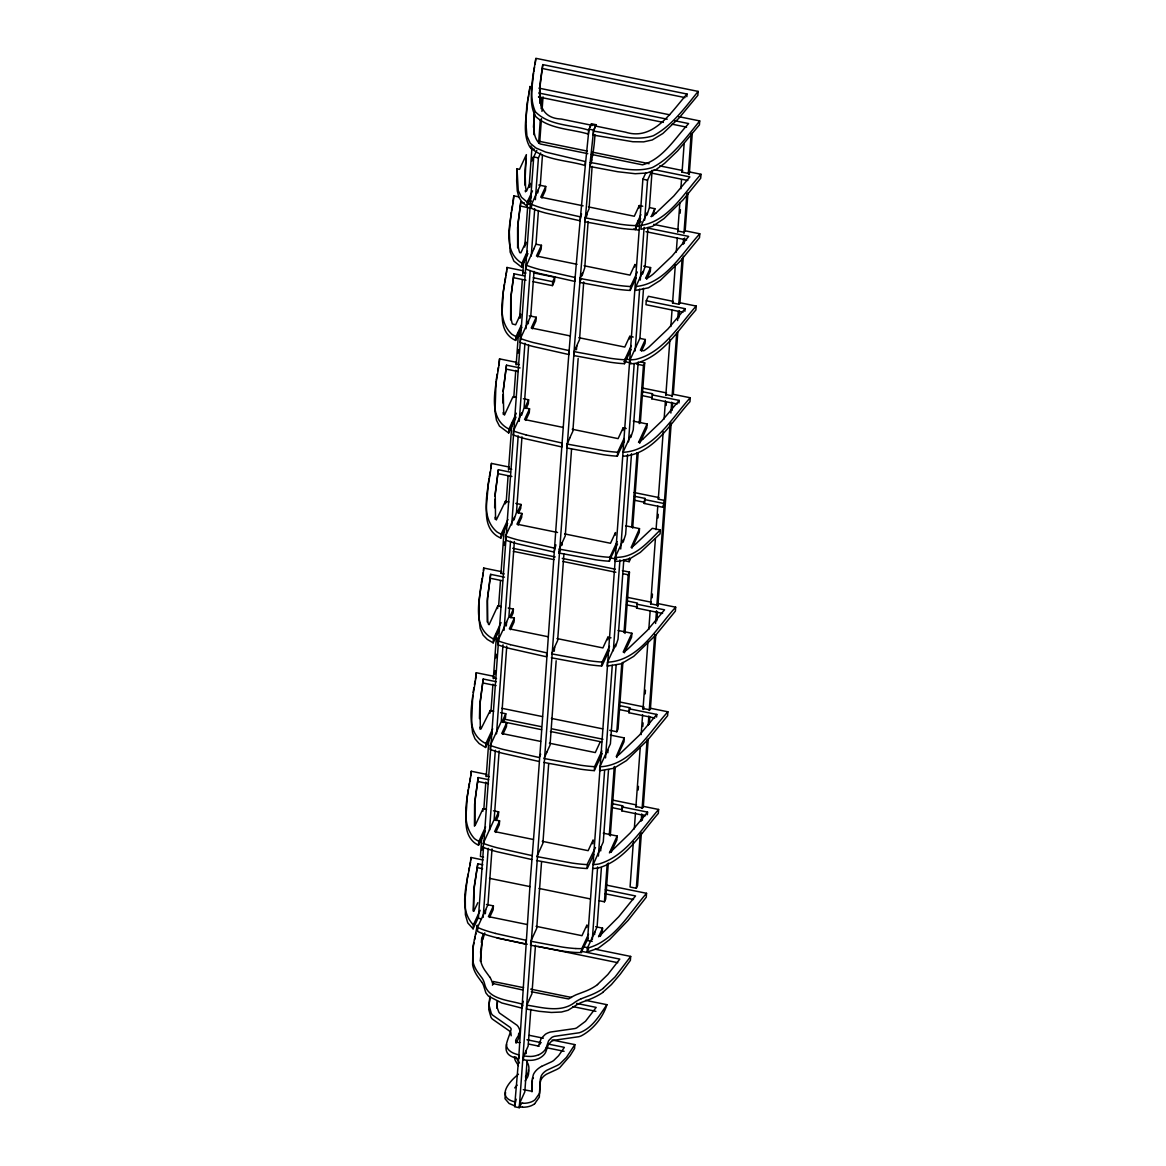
<?xml version="1.0" encoding="UTF-8"?>
<svg xmlns="http://www.w3.org/2000/svg" width="1166" height="1166" viewBox="0 0 1166 1166"><rect width="100%" height="100%" fill="white"/><g stroke="black" fill="none" stroke-linecap="round" stroke-linejoin="round"><path stroke-width="1.5" d="M517.019 168.837L518.243 190.481L521.406 197.2L527.236 202.155L526.945 206.091L522.062 202.228L518.943 197.346L517.281 191.005L516.669 181.022L517.019 168.837L519.526 169.347L526.362 154.626L525.064 170.09L525.545 186.647A72.904 42.603 4.2 0 0 526.464 191.107L530.136 183.266L529.845 187.187M520.051 367.946L506.496 365.191L503.216 390.552L503.668 410.971A82.64 48.302 4.2 0 0 504.455 415.067L513.025 396.629L516.48 397.329M496.366 681.716L483.205 679.035L480.013 702.777L480.29 725.223A86.167 50.357 4.2 0 0 480.975 728.983L490.186 710.56L493.655 711.275M510.46 472.186L498.378 469.723L495.215 493.437L495.506 515.853A83.398 48.739 4.2 0 0 496.293 519.978L505.417 501.278L508.872 501.978M496.774 1008.065L497.59 1001.04M502.969 394.589L502.823 402.97M494.821 499.325L494.661 507.764M479.722 706.698L479.459 718.591M483.511 570.655L483.701 568.031L501.642 571.69L500.914 573.264L504.12 573.92M496.512 678.554L493.291 677.898L494.02 676.338L476.267 672.724L475.466 679.195M511.728 469.271L508.522 468.615L509.25 467.056L491.44 463.412L491.032 467.974M519.336 364.623L516.13 363.967L516.859 362.407L499.558 358.88L498.757 365.322M506.773 270.075L506.962 267.466L523.519 270.833L522.791 272.407L525.997 273.063M489.37 776.658L486.164 776.002L486.892 774.443L471.268 771.251L470.845 775.827M518.797 196.865L513.812 195.844L512.69 203.963M494.996 496.322L498.378 469.723M503.144 391.601L506.496 365.191M487.213 621.974L487.242 600.986L490.638 574.342L504.499 577.17M479.794 705.663L483.205 679.035M470.772 860.1L470.962 857.476L483.059 859.954M510.621 319.863L510.723 298.773L513.915 273.777L524.496 275.934M474.445 826.184L474.606 804.19L478.177 777.562L488.758 779.719M517.631 247.848L517.587 227.661L520.765 202.155L524.306 202.884M472.726 695.373L471.545 724.188L472.624 732.816L475.014 738.85L479.153 743.558L485.581 747.479L485.858 743.558L492.693 728.852M481.019 584.822L479.109 601.467L478.978 618.898L480.203 628.561L483.132 635.149L487.301 639.42L493.174 642.86L493.466 638.939L501.059 622.571M487.913 486.047C487.752 502.007 481.062 524.569 496.483 535.719A32.356 18.904 4.2 0 0 500.841 538.094L501.132 534.188L507.924 519.54M466.968 799.045C467.012 813.154 461.823 831.854 474.11 842.479A28.625 16.732 4.2 0 0 478.351 845.146L478.876 841.356L485.581 826.898M496.06 381.384L495.025 411.729L496.468 420.197L499.471 426.129L508.668 432.994L508.959 429.073L516.305 413.23M535.733 59.612L535.136 64.203M467.056 879.966L465.278 897.12L465.394 914.756L467.77 922.904L473.09 928.821L473.381 924.886L480.144 910.325M473.148 911.01L473.877 890.241L477.798 863.773L482.87 864.808M503.071 293.57C503.144 307.999 497.897 327.748 511.378 337.98A30.199 17.65 4.2 0 0 515.445 340.355L516.042 336.58L521.406 325.037M511.262 212.095L509.294 231.874L510.14 252.075L513.9 261.126L521.639 267.174L521.916 263.254L527.528 251.156M530.953 145.837L530.763 148.446L534.334 149.175M482.87 811.288L483.059 808.665L486.514 809.379M489.997 713.184L490.186 710.56M497.605 608.535L497.795 605.912L501.263 606.626M505.213 503.887L505.417 501.278M481.85 836.518L480.407 856.471L483.526 857.112M483.832 809.321L485.814 782.109M486.207 776.673L488.977 738.574M490.959 711.377L492.941 684.165M493.335 678.714L496.629 633.371M498.611 606.174L500.462 580.77M500.986 573.526L504.149 529.991M506.131 502.779L508.114 475.568M508.507 470.131L511.932 422.981M513.783 397.577L515.766 370.38M516.159 364.929L518.535 332.281M519.584 317.779L522.353 279.68M522.747 274.243L523.68 261.548M524.729 247.032L527.63 207.125M529.087 187.172L531.987 147.28M533.445 127.327L534.363 114.632M520.342 317.997L520.619 314.062L515.634 324.804L512.34 323.959A74.741 43.681 4.2 0 1 511.247 318.886L510.868 296.907L513.915 273.777M525.662 244.743L525.851 242.12L520.867 252.862L519.745 252.512M481.908 850.16L482.185 846.531M494.705 674.225L494.982 670.596M495.9 657.901L496.162 654.272M497.08 641.577L497.343 637.948M504.076 545.44L504.339 541.811M518.068 353.181L518.331 349.552M519.249 336.857L519.511 333.228M532.046 160.923L532.308 157.293M499.135 750.948L494.136 819.654L483.278 843.339L483.409 847.434A63.926 37.356 4.2 0 0 487.796 848.994L488.467 849.227A111.178 64.975 4.2 0 0 497.153 851.763L531.711 859.517M506.758 646.139L501.263 721.55L490.318 745.424L490.041 749.344A71.126 41.568 4.2 0 0 495.098 751.093L495.273 751.152A116.148 67.876 4.2 0 0 502.517 753.251L538.838 761.427M506.685 621.93L497.926 640.79L498.101 644.885A98.571 57.615 4.2 0 0 510.081 648.573L546.446 656.779L546.737 652.858L510.344 644.681M514.293 517.281L505.592 536.039L505.825 540.164A73.793 43.127 4.2 0 0 510.358 541.709L510.519 541.753A116.396 68.022 4.2 0 0 517.762 543.866L554.098 552.043L555.905 544.843M521.902 412.633L513.404 430.954L513.273 434.947M492.008 848.921L487.956 904.685L477.564 927.349L477.666 931.474A42.836 25.04 4.2 0 0 482.185 933.368L482.287 933.412M520.473 338.504L520.196 342.425A67.978 39.731 4.2 0 0 525.239 344.189A113.029 66.054 4.2 0 0 533.124 346.491L568.964 354.566L569.256 350.645L533.401 342.585A113.029 66.054 4.2 0 1 525.531 340.268A67.978 39.731 4.2 0 1 520.473 338.504L530.763 316.059L534.013 271.416M483.526 847.361L478.366 918.225L481.485 918.866M483.788 843.732L533.736 156.929L536.783 150.37M526.318 265.236L526.23 269.229A62.877 36.744 4.2 0 0 531.069 270.964L531.142 270.993A108.7 63.518 4.2 0 0 539.567 273.485L574.765 281.4L575.057 277.479L539.843 269.565A108.7 63.518 4.2 0 1 531.419 267.072A62.877 36.744 4.2 0 1 526.507 265.309L533.795 249.13M542.467 155.136L540.281 185.248L531.55 204.327L531.448 208.335A51.523 30.112 4.2 0 0 535.879 210.04L536.491 210.259A99.664 58.242 4.2 0 0 545.907 213.086L579.881 220.738L581.528 213.888M539.829 103.322L540.062 85.978L542.773 64.611L687.036 94.038L686.847 96.661M538.619 143.112L540.339 119.53M541.126 108.642L541.913 97.755L538.794 97.128M483.511 933.733L481.66 938.528L481.383 942.449L482.185 942.609L480.246 961.061M483.176 917.365L488.204 848.323M489.516 830.148L495.331 750.204M496.527 733.851L502.998 644.827M504.062 630.281L510.533 541.257M511.714 524.904L518.2 435.88M519.249 421.334L524.933 343.212M525.997 328.681L530.224 270.541M531.273 255.995L534.713 208.758M535.369 199.678L538.415 157.891L540.703 152.965M539.727 142.237L541.447 118.655M541.971 111.397L543.035 96.895M482.185 942.609L482.462 938.688L481.66 938.528M485.362 913.692L485.668 909.611M506.306 625.909L506.598 621.828L508.886 616.916L514.366 541.49M514.017 519.905L516.494 512.268L521.974 436.842M521.625 415.256L524.102 407.619L528.65 345.136M528.285 323.696L528.475 320.971M537.788 192.886L537.992 190.175M484.779 932.902L482.899 939.169M538.43 210.536L535.996 244.117L533.707 249.028M493.451 810.793L498.64 811.842L498.363 815.777L496.118 820.602M500.578 712.688L505.782 713.738L505.49 717.673L503.246 722.497M508.187 608.04L513.39 609.104L513.098 613.024L510.868 617.849M515.809 503.391L520.998 504.455L520.721 508.376L518.476 513.2M523.417 398.743L528.606 399.807L528.329 403.728L526.085 408.566M486.47 904.466L493.407 905.88L493.116 909.801L489.56 917.467M498.64 811.842L494.909 819.902L499.587 820.849L499.296 824.77L495.739 832.437M505.782 713.738L502.036 721.798L506.714 722.745L506.438 726.666L502.881 734.332M513.39 609.104L509.659 617.149L514.337 618.097L514.046 622.032L510.489 629.698M520.998 504.455L517.267 512.501L521.945 513.463L521.654 517.383L518.098 525.05M528.606 399.807L524.875 407.852L529.553 408.814L529.262 412.735L525.706 420.401M529.277 315.826L536.214 317.239L535.923 321.175L532.366 328.841M536.243 244.248L541.447 245.297L541.155 249.233L537.599 256.899M538.794 185.03L545.732 186.443L545.44 190.364L541.884 198.031M493.291 984.162L493.48 981.553L523.607 987.689M533.022 281.662L552.436 285.612L552.713 281.691L554.797 277.216L533.489 272.873M554.797 277.216L554.506 281.137L552.436 285.612M482.054 982.399A48.01 28.057 4.2 0 1 484.269 987.762L485.872 992.864L488.481 996.143L501.832 1002.979L521.654 1008.065L523.242 1001.317M516.203 1099.203L514.672 1105.82L509.105 1103.488L504.995 1098.678L505.519 1092.294M588.655 130.14C571.194 124.616 548.749 125.768 535.296 111.659C528.038 94.985 533.314 75.498 535.835 58.3L698.128 91.4L697.836 95.335L679.006 118.087L662.915 133.463L652.26 139.964L643.647 141.873L632.846 141.742L593.232 135.067L593.509 131.146L596.132 124.733L591.454 123.785L588.655 130.14L588.364 134.075C571.048 128.887 549.842 129.353 535.777 116.629C528.154 103.643 532.498 87.129 533.532 73.006M541.549 861.747L536.71 928.34L530.836 941.253L530.559 945.189L561.531 950.917A92.551 54.088 4.2 0 0 575.581 952.491L575.727 952.447A42.836 25.04 4.2 0 0 581.062 952.564L588.247 938.105M617.557 544.041L608.987 561.21A73.793 43.127 4.2 0 1 603.915 560.788L603.74 560.773A116.396 68.022 4.2 0 1 595.957 559.826L558.966 553.034L559.257 549.113L565.248 535.923L571.559 449.129M569.999 437.716L567.055 444.057L566.778 447.977L603.551 454.725A95.67 55.91 4.2 0 0 617.208 456.183L624.48 440.879M529.422 999.481L526.799 1005.121L526.507 1009.056L539.217 1011.316L551.387 1012.467L561.531 1012.015L568.002 1010.281L574.605 1006.185A48.01 28.057 4.2 0 1 581.018 1002.585L587.97 999.976A72.933 42.617 4.2 0 0 603.186 992.208M576.864 345.719L574.124 351.636L573.832 355.557L610.314 362.247A113.029 66.054 4.2 0 0 618.782 363.282A67.978 39.731 4.2 0 0 624.466 363.69L631.083 349.436M522.47 1107.059L519.526 1106.811L519.817 1102.89L524.817 1091.842L527.061 1060.929M636.286 277.537L630.092 290.421A62.877 36.744 4.2 0 1 624.612 290.043A108.7 63.518 4.2 0 1 615.459 288.964L579.633 282.391L579.91 278.47L582.373 273.165M530.807 1009.362L528.14 1046.062L523.723 1055.871L523.432 1059.792L524.394 1059.952A23.714 13.861 4.2 0 0 527.338 1060.273L529.932 1060.36A14.823 8.658 4.2 0 0 537.745 1058.917M592.124 166.359L589.034 208.903L585.026 217.809L584.749 221.729L619.335 228.084A99.664 58.242 4.2 0 0 629.509 229.25L630.208 229.294A51.523 30.112 4.2 0 0 635.31 229.527L640.615 218.581M554.273 651.24L554.579 647.159L557.639 640.557L563.921 554.069M562.012 545.192L562.201 542.467M576.47 349.698L576.776 345.617L579.517 339.714L583.714 281.953M594.966 134.731C594.266 145.604 592.984 156.288 589.909 166.49L617.878 171.752L635.193 173.719L646.78 173.034L656.064 169.551L664.605 163.342L677.606 150.895L699.425 124.864L699.717 120.929L678.51 116.6M525.677 1053.656L525.881 1050.945M582.096 275.788L584.749 267.772L588.116 221.482M525.779 1053.656L525.968 1051.032M586.79 216.031L586.979 213.305M591.279 162.249L591.468 159.523M591.366 162.234L591.556 159.625M535.471 945.335L531.944 993.738L529.335 999.379M548.661 763.919L542.89 843.31L536.856 856.587L572.01 863.059A111.178 64.975 4.2 0 0 581.353 864.195L582.111 864.254A63.926 37.356 4.2 0 0 587.052 864.589L595.491 847.507M556.167 660.772L550.031 745.205L546.956 751.808M578.161 358.428L572.856 431.274L569.912 437.614M536.579 860.523L571.734 866.979A111.178 64.975 4.2 0 0 581.062 868.116L581.819 868.174A63.926 37.356 4.2 0 0 586.775 868.51L587.547 864.604M543.706 762.418L580.668 769.196A116.148 67.876 4.2 0 0 588.451 770.158L588.641 770.172A71.126 41.568 4.2 0 0 594.31 770.624L594.602 766.689L601.889 750.977M551.314 657.77L588.349 664.576A98.571 57.615 4.2 0 0 601.394 665.99L602.195 662.055L609.497 646.343M609.57 561.24L609.862 557.319L617.12 541.68M617.397 456.154L617.674 452.219L624.058 438.489M552.101 1039.97L574.838 1044.605L574.561 1048.525L570.087 1055.74L559.826 1067.59A29.587 17.301 4.2 0 1 556.532 1069.557L546.562 1074.163A24.69 14.429 4.2 0 0 540.922 1079.949L540.047 1083.068A65.864 38.493 4.2 0 0 539.858 1086.566L539.319 1097.162L534.64 1103.779M581.543 952.549L581.834 948.628L588.538 934.185M624.466 363.69L624.757 359.769L631.374 345.515M630.31 290.421L630.602 286.501L637.321 272.013M635.543 229.527L635.82 225.606L640.906 214.661M586.76 927.568L586.95 924.959L581.965 935.686L536.068 926.329M592.853 843.863L593.13 839.928L588.145 850.67L542.263 841.313M607.69 639.799L607.88 637.19L610.999 637.817M615.298 535.15L615.488 532.541L610.503 543.269L564.621 533.911M622.906 430.502L623.096 427.893L626.215 428.534M629.567 338.942L629.757 336.333L633.225 337.032M634.8 266.999L634.989 264.391L630.004 275.118L584.122 265.761M639.085 208.131L639.274 205.522L642.743 206.222M616.158 664.809L610.401 743.821L599.863 766.805L599.586 770.741L613.841 768.277L626.419 760.626L647.83 739.914L667.593 715.72L667.885 711.799L650.118 708.185L649.389 709.744L642.976 708.432L643.705 706.873L620.589 702.151M615.823 644.186L607.471 662.186L607.18 666.107L621.128 663.818L633.692 656.385L655.613 635.295L675.376 611.115L675.668 607.195L657.741 603.536L657.012 605.096L650.584 603.784L651.313 602.224L626.55 597.167M625.632 525.793L639.493 528.621L631.156 547.481A83.398 48.739 4.2 0 0 635.31 544.362L652.333 528.3L660.335 529.932L660.058 533.868L640.294 552.393L630.471 558.368L620.472 561.006A32.356 18.904 4.2 0 1 614.846 561.356L615.123 557.435L623.431 539.537M645.92 172.641L642.874 179.2L587.504 940.481L592.182 941.443M605.62 884.95L646.547 893.302L646.255 897.222L628.037 920.44L609.541 939.65L598.187 948.293L587.096 952.068L587.373 948.147L597.094 926.941L601.408 867.591M643.53 288.308L639.901 338.315L630.048 359.842L630.136 363.763A30.199 17.65 4.2 0 0 635.528 363.311C662.682 356.796 678.539 329.482 695.883 309.981L696.175 306.06L679.618 302.679L678.889 304.239L672.461 302.941L673.19 301.367L648.34 296.295L646.27 300.77L645.979 304.69L683.028 312.255M642.932 271.387L635.922 286.501L635.63 290.421L648.471 287.798L660.218 280.423L680.463 260.907L699.498 237.704L699.789 233.783L684.85 230.737L684.121 232.296L677.694 230.985M647.217 212.533L641.242 225.417L640.95 229.338L652.494 226.364L663.993 218.596L683.072 199.852L700.708 178.223L700.985 174.288L689.135 171.868L688.406 173.442L681.979 172.131L682.708 170.557L659.708 165.878M592.313 939.621L597.604 866.95M598.391 856.048L604.6 770.653M605.533 757.929L612.267 665.276M613.331 650.73L619.933 559.884M620.72 548.982L627.6 454.507M628.518 441.783L634.202 363.661M635.135 350.937L639.624 289.168M640.28 280.073L644.113 227.385M644.638 220.126L647.553 180.147L652.115 170.309L649.418 207.504L646.926 215.156M594.602 934.593L594.806 931.867M600.694 850.918L600.986 846.837M607.821 752.813L608.025 750.102M615.531 646.809L618.024 639.172L623.766 560.161M623.154 542.161L625.632 534.524L631.506 453.72M630.762 437.527L633.24 429.875L638.181 362.043M642.655 274.01L645.133 266.373L647.961 227.501M608.535 769.589L603.274 841.925L593.188 864.589A28.625 16.732 4.2 0 0 598.96 863.962C625.705 856.252 641.358 829.259 658.615 809.466L642.991 806.289L642.262 807.849L635.834 806.537M595.607 926.722L602.545 928.136L602.254 932.057L600.242 936.385M599.135 900.706L604.44 901.799L607.195 863.904M609.293 835.031L614.278 766.47M609.731 730.295L616.814 731.738L621.799 663.177M624.029 632.511L628.226 574.78L629.465 572.098L622.396 570.655M623.868 560.613L629.174 561.691L629.436 558.062M631.695 527.178L637.102 452.685M639.216 423.622L643.443 365.483L644.696 362.801L641.154 362.087M640.149 338.446L645.352 339.51L645.06 343.431L641.504 351.097M643.661 266.154L650.584 267.568L650.293 271.489L646.736 279.155M649.666 207.635L654.869 208.699L653.12 215.768M608.317 863.029L605.693 899.103L604.44 901.799M610.284 835.964L615.269 767.403M622.906 662.303L618.053 729.056L616.814 731.738M625.005 633.43L629.465 572.098M632.672 528.125L638.094 453.647M640.338 422.762L644.696 362.801M603.274 833.194L617.135 836.022L616.858 839.943L611.115 852.302M610.416 735.09L624.276 737.918L623.985 741.838L616.727 757.492M618.024 630.442L631.885 633.269L631.593 637.19L624.335 652.843M639.493 528.621L639.216 532.541L631.943 548.195M633.24 421.145L647.101 423.972L646.824 427.907L639.682 443.269M585.638 1000.341L606.903 1004.684C603.157 1017.116 593.261 1029.476 581.397 1035.787A24.617 14.386 4.2 0 1 578.904 1036.691L554.112 1040.261A11.325 6.617 4.2 0 0 551.256 1041.53L548.341 1044.634L546.082 1051.149A24.034 14.05 4.2 0 1 538.546 1058.67M645.57 815.69L621.828 810.851L622.629 805.808L611.961 803.622M654.782 718.008L628.955 712.747L629.757 707.704L619.088 705.517M662.565 613.403L636.563 608.098L637.379 603.055L626.769 600.884M664.241 504.353L662.886 507.268L644.186 503.45L644.987 498.407L634.377 496.25M677.184 403.99L651.794 398.801L652.596 393.758L641.985 391.601M622.44 808.417L622.629 805.808M628.955 712.747L629.757 707.704M644.186 503.45L644.987 498.407M633.371 841.663L630.077 887.005L636.315 888.273L637.569 885.592L641.387 832.99M634.304 828.968L635.485 812.644M635.878 807.193L640.236 747.348M641.154 734.638L642.612 714.7M643.005 709.249L647.888 642.145M648.806 629.451L650.132 611.305M650.657 604.046L655.409 538.75M656.064 529.685L657.784 506.102M658.309 498.844L663.192 431.741M664.11 419.046L665.436 400.9M665.83 395.463L669.925 339.233M670.844 326.538L672.024 310.214M672.563 302.956L675.333 264.871M676.251 252.177L677.315 237.66M677.708 232.223L679.822 203.205M680.871 188.688L681.527 179.622M682.052 172.364L684.165 143.345M643.515 709.482L643.705 706.873M638.181 790.009L638.443 786.38M642.801 726.52L643.064 722.891M645.177 693.872L645.439 690.243M652.173 597.735L652.435 594.106M657.974 517.937L658.236 514.308M666.15 405.476L666.413 401.847M680.142 213.218L680.405 209.589M662.886 507.268L664.518 500.433L658.192 499.15L658.921 497.576L634.158 492.533M595.199 949.197L630.675 956.426L630.383 960.361L620.297 974.149L611.421 984.57L602.997 992.106M636.315 888.273L640.28 833.865M641.198 821.17L641.723 813.912M642.116 808.475L647.13 739.55M648.194 725.033L648.85 715.968M649.243 710.517L654.782 634.348M655.584 623.46L656.502 610.765M656.895 605.329L670.086 423.943M670.873 413.055L671.674 402.183M672.068 396.731L676.688 333.257M677.606 320.548L678.262 311.482M678.801 304.224L682.095 258.881M683.145 244.379L683.538 238.928M683.946 233.491L686.847 193.585M688.29 173.632L691.19 133.726M657.537 606.145L657.741 603.536M688.946 174.492L689.135 171.868M642.306 820.296L642.714 814.859M643.238 807.601L648.252 738.676M649.302 724.159L649.826 716.915M650.351 709.657L655.773 635.295M656.822 620.778L657.478 611.713M657.872 606.262L671.208 423.069M672.126 410.374L672.651 403.115M673.307 394.05L677.796 332.383M678.86 317.866L679.384 310.622M679.909 303.364L683.334 256.199M684.267 243.505L684.661 238.068M685.185 230.81L687.955 192.725M689.281 174.579L692.312 132.866M647.363 814.728L647.553 812.119L622.105 806.916M684.879 311.307L685.069 308.684L646.27 300.77M678.962 403.028L679.166 400.404L652.071 394.88M656.604 717.046L656.793 714.437L629.246 708.811M658.615 809.466L658.324 813.402C641.067 833.18 625.428 860.187 598.668 867.883A28.625 16.732 4.2 0 1 592.896 868.51L592.59 868.524M641.766 387.884L666.529 392.927L665.801 394.502L672.228 395.813L672.957 394.239L690.243 397.766L689.966 401.702C671.179 422.121 653.805 454.609 622.673 456.256M534.101 115.113L533.955 134.731M534.392 111.193C534.917 121.745 530.705 136.145 540.091 143.943L587.795 153.664M593.64 130.096L588.961 129.149C563.513 378.075 550.614 628.124 530.501 877.502L518.797 1056.906L514.6 1106.753L519.278 1107.7L574.663 343.445L589.952 164.508L593.64 130.096L596.132 124.733M497.241 1001.39L497.284 1007.92L498.8 1012.044A16.586 9.692 4.2 0 0 499.675 1013.181L517.077 1025.293A19.341 11.296 4.2 0 1 519.264 1028.908C523.213 1034.563 508.828 1042.885 519.949 1042.521M503.202 292.331L504.353 283.965M467.114 797.821L468.251 789.571M591.454 123.785L589.996 127.4M472.842 949.488L472.624 964.807A68.983 40.314 4.2 0 0 477.827 976.714L481.966 982.413M526.07 158.547L524.831 185.059M496.25 379.999L497.168 373.98M488.102 484.648L489.035 478.599M473.119 692.531L473.848 687.911M473.017 948.235L473.95 942.828M527.644 101.588C526.566 116.367 522.004 133.638 529.976 147.237C544.682 160.587 566.938 160.004 585.04 165.499L585.332 161.564L545.703 152.09L535.981 148.009L530.268 143.301L526.915 135.883L525.924 123.275L526.726 106.398L530.064 86.328L529 94.038M511.174 1035.802L510.897 1032.901A11.252 6.573 4.2 0 0 509.761 1031.21L492.3 1019.026A24.617 14.386 4.2 0 1 491.003 1017.35L488.729 1009.435L489.851 996.23M467.275 878.581L468.032 874.15M511.51 210.565L512.37 205.697M504.601 282.405L505.49 277.435M481.281 583.233L482.185 578.161M468.499 788.027L469.373 783.129M527.877 100.174L528.694 95.641M533.751 71.651L534.524 67.322M489.312 476.967L490.274 471.734M497.736 370.686L498.392 367.159M474.431 684.588L475.087 681.046M542.773 64.611C540.412 83.763 531.215 117.853 561.254 119.049L592.547 125.432M520.765 202.155L517.821 224.732L518.17 246.317M490.638 574.342L487.461 598.1L487.752 620.545A86.051 50.298 4.2 0 0 488.452 624.306L489.079 624.699L497.795 605.912M505.811 275.672L506.671 271.387M469.709 781.38L470.437 777.737M478.177 777.562L474.824 801.304L474.941 824.173A99.197 57.979 4.2 0 0 475.13 825.484L483.059 808.665M482.462 938.688L480.596 951.777L481.062 961.425M482.535 576.368L483.278 572.593M468.645 870.958L469.33 867.562M513.812 195.844C512.501 216.468 499.529 249.48 521.916 263.254M506.962 267.466C505.374 288.162 494.136 317.327 511.655 334.059A30.199 17.65 4.2 0 0 515.736 336.435L516.042 336.58M499.558 358.88C498.509 379.65 483.963 416.466 508.959 429.073M491.44 463.412C489.909 484.575 477.827 515.197 496.774 531.783A32.356 18.904 4.2 0 0 501.118 534.174M483.701 568.031C482.622 589.019 467.843 626.492 493.466 638.939M476.267 672.724C475.203 693.668 460.395 731.009 485.858 743.558M477.798 863.773L474.066 887.341L473.629 909.99A102.943 60.166 4.2 0 0 473.79 911.302L477.812 902.703M474.547 939.84L475.232 936.662M471.268 771.251C469.417 792.253 458.209 820.718 474.402 838.558A28.625 16.732 4.2 0 0 478.643 841.225L478.876 841.356M469.709 865.77L470.525 862.038M490.361 996.347L488.904 1004.64L491.294 1013.414A24.617 14.386 4.2 0 0 492.577 1015.105L510.052 1027.29A11.252 6.573 4.2 0 1 511.174 1028.98C509.469 1038.338 498.523 1053.292 514.949 1057.737A23.714 13.861 4.2 0 0 517.66 1058.582C519.424 1059.865 519.832 1054.283 517.937 1054.647A23.714 13.861 4.2 0 1 515.226 1053.816C511.189 1052.607 505.884 1048.977 506.598 1044.372M470.962 857.476C469.184 878.333 456.416 907.41 473.381 924.886M475.611 934.986L476.005 933.266M532.337 1080.649L531.944 1091.143A51.289 29.966 4.2 0 1 531.929 1091.842M531.871 1091.245L523.301 1089.656M476.879 929.666L477.317 925.148L472.959 946.763L472.9 960.886M515.926 1042.696L516.451 1040.815M492.46 985.197L493.48 981.553M518.476 1034.402L518.885 1033.207M538.313 1046.266L541.243 1038.396L545.411 1034.242A19.341 11.296 4.2 0 1 550.279 1032.07L574.94 1028.543A16.586 9.692 4.2 0 0 576.631 1027.931L585.492 1021.299L596.19 1007.395L576.602 1003.401M532.891 1078.958L533.139 1078.39A32.983 19.268 4.2 0 1 533.387 1077.792M539.96 1044.27L540.397 1043.308M538.721 142.908L539.45 141.348L587.212 151.084M527.236 202.155L532.468 190.889M526.945 206.091L531.434 196.413M545.732 186.443L540.747 197.171L583.102 205.814M521.639 267.174L527.95 253.576M541.447 245.297L536.462 256.039L577.053 264.318M515.751 340.516L521.887 327.311M536.214 317.239L531.23 327.981L570.057 335.895M508.668 432.994L516.028 417.151M579.633 282.391L581.47 278.412M529.553 408.814L524.569 419.541L563.397 427.47M639.274 205.522L634.289 216.249L588.407 206.892M500.841 538.109L507.633 523.461M651.226 216.555L654.869 208.699M521.945 513.463L516.961 524.19L557.552 532.468M650.584 267.568L645.6 278.295L646.824 278.441M629.757 336.333L624.772 347.06L578.89 337.703M493.174 642.86L499.252 629.771M514.337 618.097L509.353 628.838L548.18 636.753M645.352 339.51L640.367 350.237L643.807 350.777A74.741 43.681 4.2 0 0 649.01 346.987L667.972 328.943L685.069 308.684M558.966 553.034L560.482 549.769M623.096 427.893L618.111 438.62L572.229 429.263M485.581 747.479L492.402 732.773M631.039 434.903L622.95 452.321C654.097 450.688 671.47 418.2 690.243 397.766M651.794 398.801L652.304 397.693L641.694 395.522M506.714 722.745L501.744 733.487L540.572 741.401M647.101 423.972L638.545 442.41A82.64 48.302 4.2 0 0 642.655 439.334M554.666 647.261L551.605 653.849L588.641 660.641A98.571 57.615 4.2 0 0 601.685 662.055L602.195 662.055M478.585 845.277L485.304 830.819M614.846 561.356L616.348 558.106M499.587 820.849L494.603 831.591L533.43 839.505M629.174 561.691L630.427 559.01M540.66 754.213L539.129 757.506L502.808 749.33A116.148 67.876 4.2 0 1 495.55 747.231L495.39 747.173A71.126 41.568 4.2 0 1 490.318 745.424M547.043 751.91L543.983 758.498L580.96 765.275A116.148 67.876 4.2 0 0 588.743 766.237L588.932 766.251A71.126 41.568 4.2 0 0 594.602 766.689M607.88 637.19L602.895 647.917L556.998 638.56M473.09 928.821L478.351 917.482M601.918 665.99L609.206 650.264M493.407 905.88L488.423 916.607L527.251 924.536M636.563 608.098L637.088 606.976L626.477 604.819M631.885 633.269L623.169 652.056L624.014 651.954A86.051 50.298 4.2 0 0 627.774 649.098L647.072 630.646L664.576 609.833L636.855 604.177M600.271 741.824L595.287 752.566L549.39 743.208M594.31 770.609L602.326 753.338M624.276 737.918L616.26 756.574A86.167 50.357 4.2 0 0 620.02 753.717L639.289 735.265L656.793 714.437M521.654 1008.065L522.951 1005.238M587.27 868.524L593.756 854.532M621.828 810.851L622.338 809.729L611.669 807.557M617.135 836.022L609.424 852.871A99.197 57.979 4.2 0 0 610.707 851.865L630.194 832.99L647.553 812.119M587.096 952.068L588.597 948.832M519.526 1106.811L520.794 1104.115M602.545 928.136L598.566 936.75A102.943 60.166 4.2 0 0 599.805 935.73L618.665 916.826L635.557 895.954L605.314 889.775M519.278 1107.7L520.765 1104.508M574.838 1044.619L566.443 1057.387L560.117 1063.669A29.587 17.301 4.2 0 1 556.823 1065.637L546.854 1070.242A24.69 14.429 4.2 0 0 541.199 1076.029L540.339 1079.148A65.864 38.493 4.2 0 0 540.149 1082.631L539.596 1093.242L534.932 1099.844A15.362 8.978 4.2 0 1 522.762 1103.298M606.903 1004.684C599.878 1014.726 593.319 1026.561 581.688 1031.852A24.617 14.386 4.2 0 1 579.181 1032.77L554.404 1036.341A11.325 6.617 4.2 0 0 551.547 1037.609L548.632 1040.713L546.373 1047.214A24.034 14.05 4.2 0 1 538.838 1054.749M516.159 1042.987L518.899 1037.827L519.176 1033.528M630.675 956.426L615.065 976.948L603.288 988.185M514.774 1087.922L514.862 1087.776A51.289 29.966 4.2 0 1 517.121 1085.167M646.547 893.302C629.392 912.978 614.424 941.064 587.373 948.147M698.128 91.4C685.04 107.593 672.024 125.68 653.31 135.737C633.75 142.165 613.01 133.711 593.509 131.146M699.717 120.929C685.899 137.938 672.272 157.162 652.421 167.525C632.001 173.938 610.503 165.295 590.2 162.57M700.985 174.288C683.961 193.075 668.497 220.972 641.242 225.417M675.668 607.195C656.677 627.833 639.07 660.86 607.471 662.186M667.885 711.799C648.923 732.423 631.374 765.362 599.863 766.805M699.789 233.783C681.818 253.386 665.29 283.746 635.922 286.501M696.175 306.06C678.816 325.562 662.958 352.875 635.805 359.376A30.199 17.65 4.2 0 1 630.427 359.828L630.048 359.842M679.166 400.404L661.807 421.028L642.67 439.334M687.036 94.038C671.427 111.601 653.689 141.188 625.574 132.181L596.03 126.147M518.447 1074.221C509.673 1081.115 495.259 1097.293 514.949 1101.899M525.458 1076.947L527.819 1073.318A32.983 19.268 4.2 0 0 527.921 1063.611L526.551 1060.885M525.166 1080.867L527.528 1077.238A32.983 19.268 4.2 0 0 528.402 1069.922M660.335 529.932C648.908 540.878 637.627 555.249 620.764 557.086A32.356 18.904 4.2 0 1 615.138 557.435M655.788 213.203L673.817 195.99L689.893 176.926L654.199 169.638M597.473 984.541L607.821 974.528L619.802 959.108L580.755 951.15M541.549 1066.394L551.314 1061.92A21.556 12.607 4.2 0 0 553.719 1060.477L558.587 1055.726L564.373 1047.36L548.341 1044.095M538.707 1054.662L538.007 1054.968A14.823 8.658 4.2 0 1 530.209 1056.454L527.63 1056.352A23.714 13.861 4.2 0 1 524.671 1056.017L523.869 1055.9M581.368 998.694L588.247 996.041A72.933 42.617 4.2 0 0 603.478 988.272M581.834 948.628L581.353 948.643A42.836 25.04 4.2 0 1 576.004 948.526L575.873 948.526M585.026 217.809L619.612 224.149A99.664 58.242 4.2 0 0 629.8 225.329L630.485 225.359A51.523 30.112 4.2 0 0 635.601 225.606L635.82 225.606M630.602 286.501L630.369 286.501A62.877 36.744 4.2 0 1 624.903 286.122L624.903 286.122A108.7 63.518 4.2 0 1 615.75 285.029L579.91 278.47M617.674 452.219L617.484 452.219A95.67 55.91 4.2 0 1 603.857 450.761L567.055 444.057M609.862 557.319L609.264 557.275A73.793 43.127 4.2 0 1 604.192 556.867L604.032 556.852A116.396 68.022 4.2 0 1 596.234 555.89L559.257 549.113M522.747 1103.138L519.817 1102.89M574.124 351.636L610.605 358.326A113.029 66.054 4.2 0 0 619.059 359.347A67.978 39.731 4.2 0 0 624.757 359.769M530.836 941.253L561.823 946.981A92.551 54.088 4.2 0 0 575.873 948.556M542.481 68.532L684.967 97.594M538.896 88.135L669.663 114.807M538.779 93.003L667.214 119.194M674.356 120.652L688.625 123.567C674.968 138.229 662.929 158.999 642.553 164.843L591.322 154.393M538.488 96.924L663.367 122.401M672.286 124.223L686.555 127.123M592.926 124.747L596.045 125.389M592.517 152.163L649.098 163.706M650.337 172.845L687.823 180.482M533.736 156.929L538.415 157.891M642.874 179.2L647.553 180.147M637.744 221.132L641.285 221.846M653.66 224.382L678.423 229.425M528.023 200.465L531.23 201.12M527.834 203.598L531.375 204.327M635.659 225.592L639.187 226.321M648.034 228.128L688.683 236.406L671.98 256.185L653.383 273.893A65.762 38.434 4.2 0 1 646.882 278.47M520.488 206.091L531.084 208.248M633.604 229.163L638.91 230.241M645.979 231.684L686.628 239.977M533.314 277.727L552.713 281.691M513.623 277.697L525.968 280.219M625.238 358.837L630.544 359.915M623.999 361.518L631.068 362.961M636.374 364.04L643.443 365.483M506.219 369.112L518.068 371.531M644.463 499.529L663.177 503.348M634.085 500.17L644.696 502.327M498.101 473.658L511.889 476.471M609.731 557.727L616.799 559.17M512.749 548.282L555.191 556.94M562.26 558.383L615.327 569.212M513.273 551.329L553.952 559.622M562.784 561.429L615.852 572.258M622.921 573.701L628.226 574.78M490.361 578.278L502.488 580.741M618.811 709.453L629.48 711.624M482.913 682.955L496.089 685.637M501.861 708.301L542.525 716.594M551.372 718.402L602.662 728.852M503.916 719.058L541.053 726.622M551.664 728.794L602.953 739.259M502.677 721.739L541.578 729.668M550.425 731.476L601.714 741.94M613.462 800.255L636.563 804.977M477.885 781.482L488.481 783.639M477.506 867.693L482.578 868.728M605.023 893.71L633.502 899.511M489.487 878.348L530.166 886.641M538.998 888.448L590.288 898.913M582.781 946.661L588.116 947.754M497.066 938.062L527.236 944.212M537.876 946.384L617.732 962.679M530.705 989.132L571.457 997.455M522.528 989.934L492.548 983.448A56.055 32.765 4.2 0 0 489.88 977.137M531.317 991.727L568.644 998.971A56.055 32.765 4.2 0 1 576.208 994.744L584.749 991.508A60.909 35.592 4.2 0 0 597.575 984.585M572.754 1006.593L595.899 1011.316M521.931 1004.13C509.425 1000.093 488.073 999.845 484.59 983.842A48.01 28.057 4.2 0 0 482.345 978.463L478.133 972.779A68.983 40.314 4.2 0 1 472.798 960.886M526.799 1005.121C542.263 1007.468 561.283 1013.167 574.896 1002.264A48.01 28.057 4.2 0 1 581.309 998.65M529.379 1035.335L543.371 1038.177M526.974 1039.751L541.228 1042.652M528.475 1044.036L539.158 1046.208M546.286 1047.666L564.082 1051.295M580.158 216.818L546.184 209.18A99.664 58.242 4.2 0 1 536.768 206.353L536.156 206.12A51.523 30.112 4.2 0 1 531.74 204.414L531.55 204.327M554.389 548.122L518.054 539.945A116.396 68.022 4.2 0 1 510.795 537.832L510.65 537.788A73.793 43.127 4.2 0 1 506.102 536.243L505.592 536.039M531.987 855.596L497.43 847.842A111.178 64.975 4.2 0 1 488.758 845.306L488.073 845.073A63.926 37.356 4.2 0 1 483.701 843.514L483.278 843.339M495.492 933.456L525.983 940.262L525.691 944.183L495.215 937.377A92.551 54.088 4.2 0 1 482.258 933.456M526.055 434.933L562.187 443.065L561.91 446.986L525.764 438.853A95.67 55.91 4.2 0 1 513.244 434.976M513.404 430.954L513.565 431.012A95.67 55.91 4.2 0 0 526.085 434.889M477.564 927.349L477.943 927.538A42.836 25.04 4.2 0 0 482.462 929.448L482.578 929.491A92.551 54.088 4.2 0 0 495.521 933.412M489.793 977.152L486.178 972.153A64.859 37.91 4.2 0 1 480.815 961.44M518.404 1065.622L515.663 1061.22A29.587 17.301 4.2 0 1 514.614 1058.364L514.352 1056.76M519.468 1063.028L515.955 1057.3A29.587 17.301 4.2 0 1 515.722 1056.848M479.998 729.144L479.794 727.176M503.318 414.44L503.129 412.443M495.156 519.307L494.967 517.296M525.458 191.822A72.904 42.603 4.2 0 1 525.283 190.568M655.773 213.203A72.904 42.603 4.2 0 1 651.24 216.57M519.672 252.526A65.762 38.434 4.2 0 1 518.243 246.317M510.358 644.638A98.571 57.615 4.2 0 1 498.363 640.979M534.596 1103.75A15.362 8.978 4.2 0 1 522.485 1107.234M531.9 1091.259A51.289 29.966 4.2 0 0 532.206 1087.208L532.162 1079.381L533.43 1074.454A32.983 19.268 4.2 0 1 541.563 1066.394"/></g></svg>
